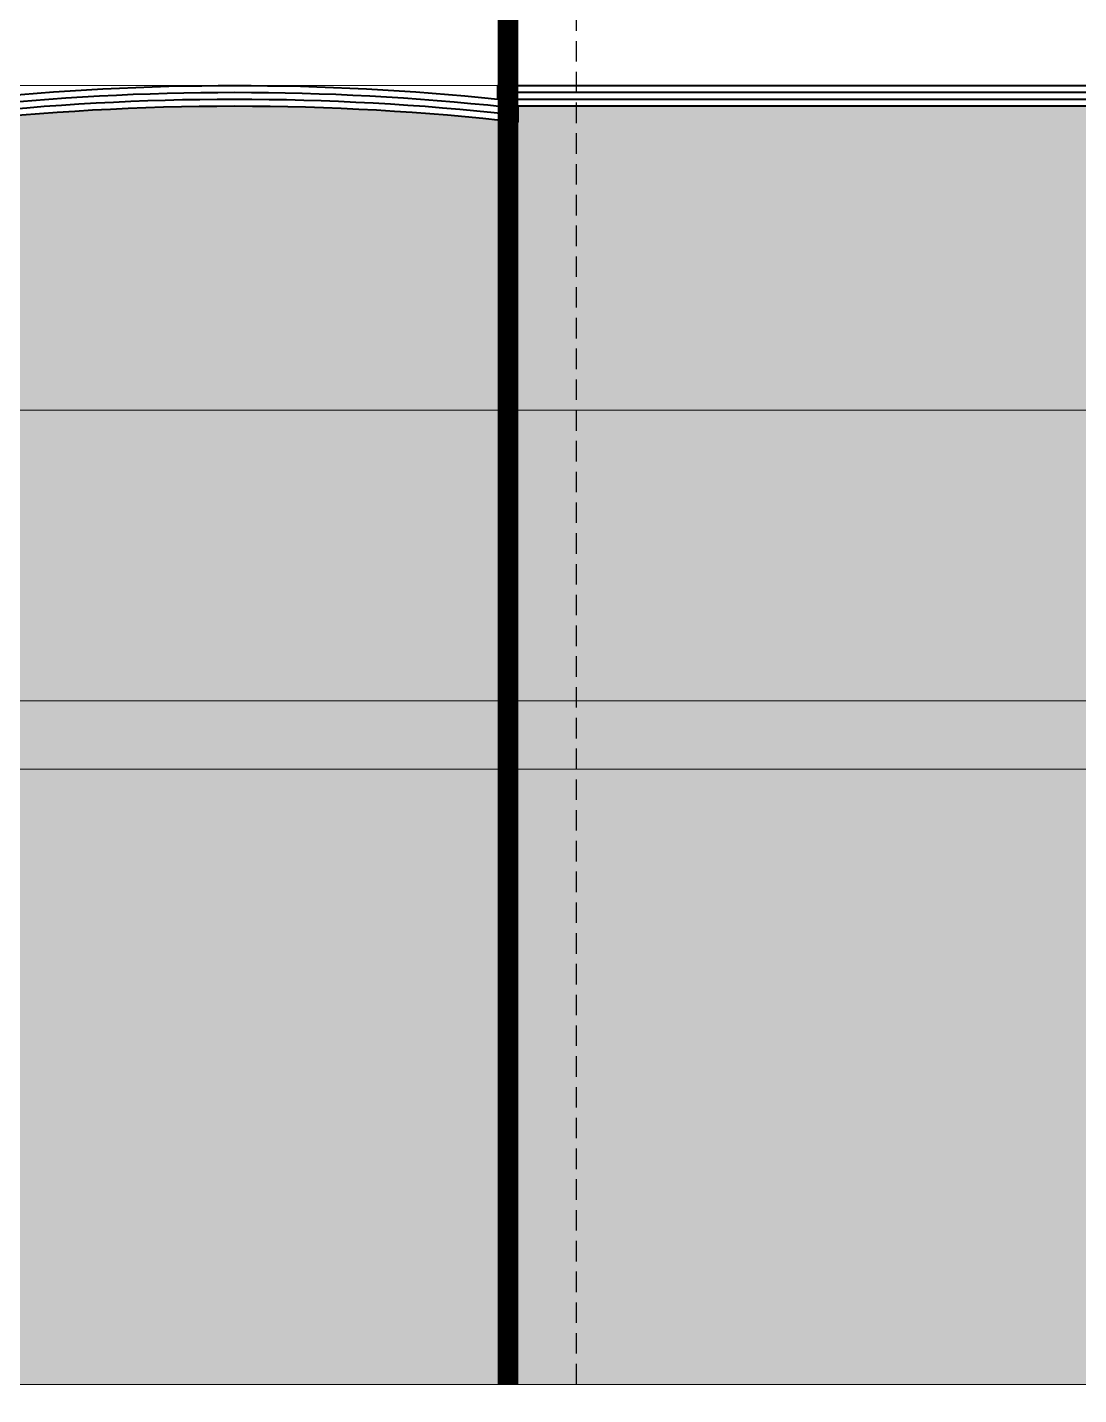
# Model space of a CAD drawing. Header units: millimetres. Extents: x 0 to 420000, y 0 to 297000.
# Drawn here: x 94255 to 109635, y 14300 to 34300 of the extents above; entities that cross this region are included whole.
import ezdxf

# ---------------------------------------------------------------- set-up
doc = ezdxf.new("R2010")
doc.units = ezdxf.units.MM
for name, pattern in [('CEN', [62, 60, -1, 0, -1]), ('DASHDOTX2', [2, 1, -0.5, 0, -0.5]), ('DASHEDX2', [1.5, 1, -0.5]), ('JIS_09_15', [18.9, 15, -0.9, 0.6, -0.9, 0.6, -0.9])]:
    doc.linetypes.add(name, pattern=pattern)
for name, color, linetype, lineweight in [('A-AXIS-LINE', 1, 'CEN', 15), ('A-BOND-LIN1', 4, 'DASHDOTX2', 25), ('A-BOND-LIN2', 4, 'DASHEDX2', 25), ('A-GRND', 2, 'Continuous', 40)]:
    doc.layers.add(name, color=color, linetype=linetype, lineweight=lineweight)
doc.layers.add('A-XXXX-NPLT', color=144, linetype='Continuous', lineweight=15, plot=False)
doc.layers.add('A-XXXX-SOLD', color=252, linetype='Continuous')

# ---------------------------------------------------------------- blocks, each defined once
blk = doc.blocks.new('axis(211208)')
at = {"layer": 'A-AXIS-LINE', "ltscale": 1000}
for p, q in [((4631788.1, -432118.7), (4955413.1, -432118.7)), ((4631788.1, -436868.7), (4955413.1, -436868.7)), ((4631788.1, -441118.7), (4955413.1, -441118.7)), ((4631788.1, -442118.7), (4955413.1, -442118.7))]:
    blk.add_line(p, q, dxfattribs=at)

msp = doc.modelspace()

# ---------------------------------------------------------------- hatches: boundary and pattern name
at = {"layer": 'A-XXXX-SOLD'}
h = msp.add_hatch(color=256, dxfattribs=at)
h.dxf.hatch_style = 1
edge = h.paths.add_edge_path()
edge.add_line((188012.5, 23400), (110962.5, 23400))
edge.add_line((110962.5, 23400), (110962.5, 33150))
edge.add_line((110962.5, 33150), (101437.5, 33150))
edge.add_line((101437.5, 33150), (101437.5, 32915.6))
edge.add_arc((97287.5, -3706.2), 36856.3, 83.53481, 96.46519)
edge.add_line((93137.5, 32915.6), (93137.5, 33150))
edge.add_line((93137.5, 33150), (50200, 33150))
edge.add_line((50200, 33150), (50200, 14450))
edge.add_line((50200, 14450), (373825, 14450))
edge.add_line((373825, 14450), (373825, 33150))
edge.add_line((373825, 33150), (343047.9, 33150))
edge.add_line((343047.9, 33150), (343047.9, 32941.7))
edge.add_arc((327897.9, -517956.2), 551106.3, 88.424731, 91.575269)
edge.add_line((312747.9, 32941.7), (312747.9, 33150))
edge.add_line((312747.9, 33150), (309062.5, 33150))
edge.add_line((309062.5, 33150), (309062.5, 23400))
edge.add_line((309062.5, 23400), (232012.5, 23400))
edge.add_line((232012.5, 23400), (232012.5, 22750))
edge.add_line((232012.5, 22750), (188012.5, 22750))
edge.add_line((188012.5, 22750), (188012.5, 23400))

# ---------------------------------------------------------------- linework, layer by layer
at = {"layer": 'A-BOND-LIN1', "linetype": 'JIS_09_15', "ltscale": 500, "const_width": 300}
msp.add_lwpolyline([(101287.5, 14450), (101287.5, 64450)], dxfattribs=at)
at = {"layer": 'A-BOND-LIN2', "ltscale": 300}
msp.add_lwpolyline([(102287.5, 14450), (102287.5, 64450)], dxfattribs=at)
at = {"layer": 'A-GRND'}
for points in [[(50200, 33450), (93437.5, 33450), (93437.5, 33250, -0.0519481), (101137.5, 33250), (101137.5, 33450), (111362.5, 33450)], [(50200, 33350), (93337.5, 33350), (93337.5, 33138.9, -0.0534496), (101237.5, 33138.9), (101237.5, 33350), (110962.5, 33350)], [(50200, 33250), (93237.5, 33250), (93237.5, 33027.4, -0.05496), (101337.5, 33027.4), (101337.5, 33250), (110962.5, 33250)], [(50200, 33150), (93137.5, 33150), (93137.5, 32915.6, -0.0564794), (101437.5, 32915.6), (101437.5, 33150), (110962.5, 33150)]]:
    msp.add_lwpolyline(points, format="xyb", dxfattribs=at)
at = {"layer": 'A-XXXX-NPLT'}
for points in [[(373825, 14450), (14450, 14450), (14450, 282550), (373825, 282550)], [(337700, 148500), (78800, 148500), (78800, 14450), (337700, 14450)]]:
    msp.add_lwpolyline(points, close=True, dxfattribs=at)

# ---------------------------------------------------------------- block references
at = {"layer": 'A-AXIS-LINE'}
msp.add_blockref('axis(211208)', (-4581588.1, 465568.7), dxfattribs=at)

doc.saveas('drawing.dxf')
